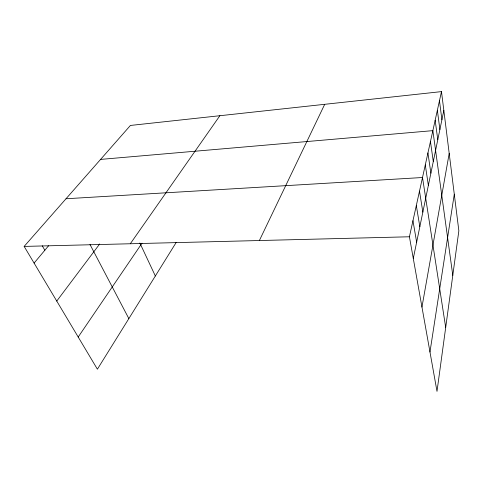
<?xml version="1.0" encoding="UTF-8"?>
<svg xmlns="http://www.w3.org/2000/svg" width="483" height="483" viewBox="0 0 483 483"><rect width="100%" height="100%" fill="white"/><g stroke="black" fill="none" stroke-linecap="round" stroke-linejoin="round"><path stroke-width="0.72" d="M429.973 352.016L454.286 194.214M421.955 307.073L449.196 153.419M413.285 258.471L443.835 110.432M441.486 91.613L458.85 230.802L437 391.387L409.415 236.779L441.486 91.613L130.416 125.447L24.15 246.415L97.391 369.199L176.229 242.4M259.383 240.534L324.709 104.316M78.204 337.031L142.014 243.184M130.307 243.758L219.868 115.721M56.752 301.072L99.697 243.963M34.094 263.084L48.572 245.787M100.585 159.408L432.865 130.645L452.788 275.346M66.014 198.755L422.51 177.515L445.694 327.48M24.15 246.415L409.415 236.779M42.269 245.805L44.834 250.254M89.977 244.458L128.852 318.605M139.865 243.021L155.345 275.986M412.965 220.719L416.648 242.176M416.322 205.529L419.83 226.75M419.498 191.147L422.848 212.128M425.288 164.932L428.361 185.424M427.932 152.96L430.884 173.204M430.456 141.543L433.287 161.545M435.165 120.231L437.785 139.756M437.363 110.275L439.886 129.565M439.47 100.748L441.903 119.796"/></g></svg>
